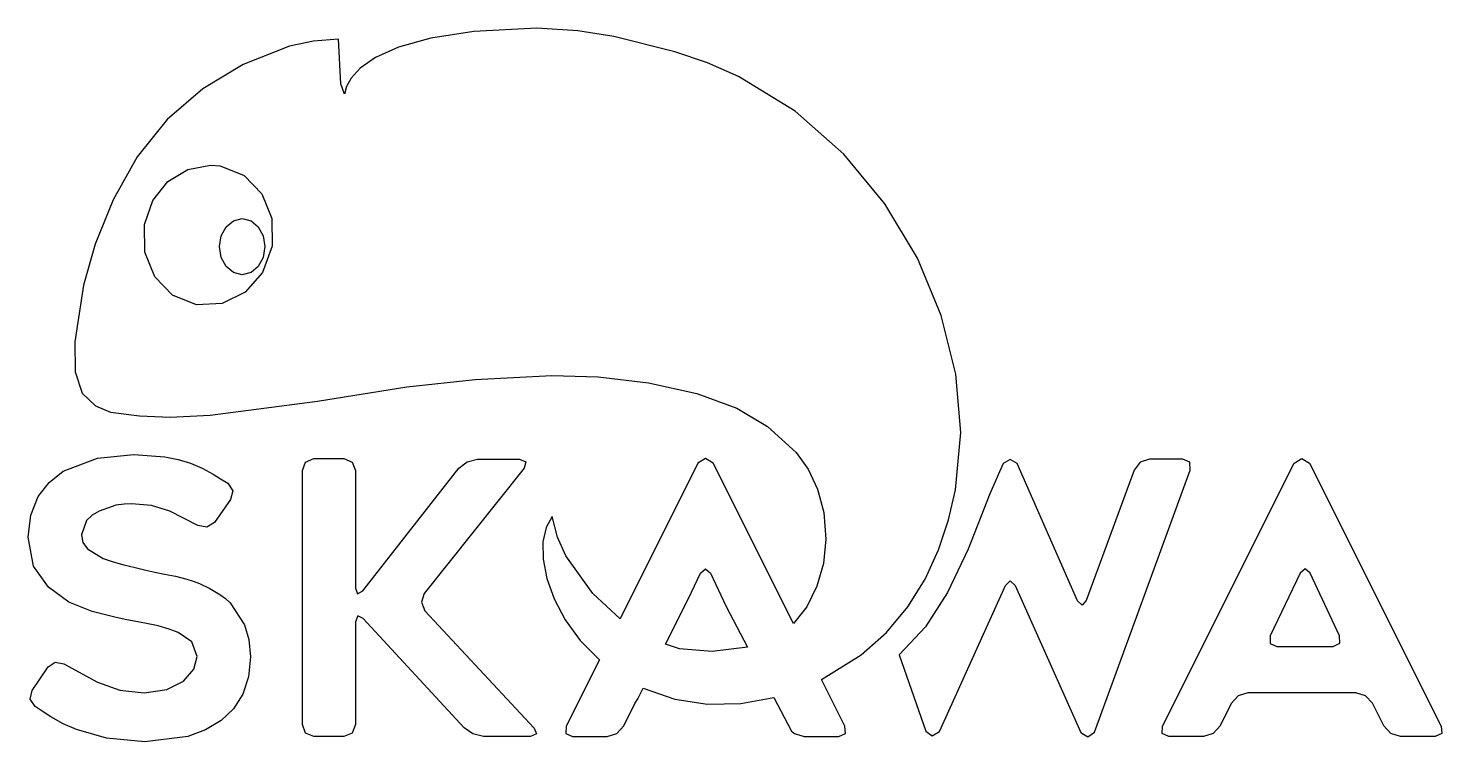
# Model space of a CAD drawing. Extents: x 4.2 to 72.6, y 1.9 to 36.5.
import ezdxf

# ---------------------------------------------------------------- set-up
doc = ezdxf.new("R2010")
doc.units = 0

msp = doc.modelspace()

# ---------------------------------------------------------------- linework, layer by layer
at = {"layer": 'Layer 1'}
for p, q in [((25.756971, 36.360149), (23.675317, 36.027259)), ((28.82009, 36.509539), (25.756971, 36.360149)), ((30.798391, 36.381457), (28.820071, 36.509539)), ((28.820071, 36.509539), (28.82009, 36.509539)), ((32.545992, 36.11057), (30.798391, 36.381457)), ((16.828656, 35.638459), (14.588362, 34.757807)), ((18.003484, 35.885688), (16.828656, 35.638459)), ((19.207701, 35.973253), (18.003484, 35.885688)), ((19.325701, 33.812638), (19.207701, 35.973253)), ((23.675317, 36.027259), (22.115875, 35.587511)), ((35.502861, 35.367228), (32.545992, 36.11057)), ((21.003235, 35.087521), (20.261991, 34.573906)), ((22.115875, 35.587511), (21.003235, 35.087521)), ((37.085913, 34.833892), (35.502861, 35.367228)), ((14.588362, 34.757807), (12.639807, 33.574685)), ((20.261991, 34.573906), (19.816734, 34.093281)), ((38.584868, 34.169019), (37.085913, 34.833892)), ((12.639807, 33.574685), (10.903032, 32.088151)), ((19.502803, 33.315508), (19.325701, 33.812638)), ((19.592056, 33.692262), (19.502803, 33.315508)), ((19.816734, 34.093281), (19.592056, 33.692262)), ((41.320531, 32.48663), (38.584868, 34.169019)), ((43.689942, 30.404003), (41.320531, 32.48663)), ((10.903032, 32.088151), (9.457958, 30.285191)), ((9.457958, 30.285191), (8.299451, 28.198472)), ((45.673192, 28.005075), (43.689942, 30.404003)), ((10.947422, 29.079452), (11.904749, 29.673882)), ((11.904749, 29.673882), (13.006209, 29.88332)), ((13.006209, 29.88332), (13.483453, 29.841402)), ((13.006209, 29.88332), (13.006209, 29.88332)), ((13.483453, 29.841402), (14.641073, 29.370809)), ((10.222039, 28.167888), (10.947422, 29.079452)), ((14.641073, 29.370809), (15.499775, 28.481433)), ((8.299451, 28.198472), (7.430809, 26.049467)), ((9.816412, 27.007051), (10.222039, 28.167888)), ((15.499775, 28.481433), (15.978707, 27.298545)), ((47.250375, 25.373786), (45.673192, 28.005075)), ((9.834767, 25.655928), (9.816412, 27.007051)), ((13.529854, 26.458951), (13.765684, 26.892745)), ((13.765684, 26.892745), (14.115462, 27.185236)), ((14.115462, 27.185236), (14.543782, 27.292495)), ((14.543782, 27.292495), (14.972087, 27.185236)), ((14.972087, 27.185236), (15.321831, 26.892745)), ((15.321831, 26.892745), (15.557628, 26.458951)), ((15.978707, 27.298545), (15.997015, 25.947414)), ((7.430809, 26.049467), (6.855329, 24.059645)), ((13.443377, 25.927781), (13.529854, 26.458951)), ((15.557628, 26.458951), (15.644091, 25.927781)), ((10.313696, 24.473056), (9.834767, 25.655928)), ((13.529854, 25.39657), (13.443377, 25.927781)), ((13.765684, 24.962781), (13.529854, 25.39657)), ((15.557628, 25.39657), (15.321831, 24.962781)), ((15.997015, 25.947414), (15.529671, 24.679554)), ((15.644091, 25.927781), (15.557628, 25.39657)), ((15.644091, 25.927781), (15.644091, 25.927781)), ((48.401581, 22.594076), (47.250375, 25.373786)), ((14.115462, 24.670313), (13.765684, 24.962781)), ((14.543782, 24.563069), (14.115462, 24.670313)), ((14.972087, 24.670313), (14.543782, 24.563069)), ((15.529671, 24.679554), (14.684048, 23.723755)), ((15.321831, 24.962781), (14.972087, 24.670313)), ((6.855329, 24.059645), (6.4451, 21.31771)), ((11.172374, 23.583696), (10.313696, 24.473056)), ((12.329978, 23.113109), (11.172374, 23.583696)), ((14.684048, 23.723755), (13.578148, 23.171209)), ((13.578148, 23.171209), (12.329978, 23.113109)), ((49.106904, 19.749884), (48.401581, 22.594076)), ((6.4451, 21.31771), (6.461545, 19.867685)), ((6.461545, 19.867685), (6.793404, 18.823433)), ((22.525496, 19.129571), (25.823462, 19.491246)), ((25.823462, 19.491246), (29.545589, 19.690413)), ((29.545589, 19.690413), (31.78724, 19.617711)), ((31.78724, 19.617711), (34.231789, 19.324545)), ((34.231789, 19.324545), (36.572589, 18.815786)), ((49.346436, 16.925149), (49.106904, 19.749884)), ((6.793404, 18.823433), (7.443887, 18.207638)), ((18.187805, 18.444864), (22.525496, 19.129571)), ((36.572589, 18.815786), (38.502991, 18.096304)), ((7.443887, 18.207638), (8.163521, 17.904704)), ((8.163521, 17.904704), (9.56639, 17.732671)), ((12.990975, 17.761386), (18.187805, 18.444864)), ((38.502991, 18.096304), (39.985892, 17.219417)), ((9.56639, 17.732671), (11.062158, 17.66943)), ((11.062158, 17.66943), (12.990975, 17.761386)), ((39.985892, 17.219417), (41.379634, 15.957914)), ((49.095203, 14.142095), (49.346436, 16.925149)), ((7.529257, 15.675364), (9.294351, 15.859278)), ((9.294351, 15.859278), (10.802086, 15.74881)), ((10.802086, 15.74881), (11.436504, 15.611049)), ((41.379634, 15.957914), (41.958635, 15.141238)), ((5.874431, 15.050077), (7.529257, 15.675364)), ((11.436504, 15.611049), (12.034001, 15.436365)), ((12.034001, 15.436365), (12.604003, 15.188236)), ((12.604003, 15.188236), (13.137185, 14.903184)), ((17.458109, 15.086999), (17.61444, 15.491549)), ((17.458109, 2.767763), (17.458109, 15.086999)), ((17.61444, 15.491549), (18.009656, 15.657003)), ((18.009656, 15.657003), (19.462208, 15.657003)), ((19.462208, 15.657003), (19.866759, 15.491549)), ((19.866759, 15.491549), (20.032216, 15.086999)), ((20.032216, 15.086999), (20.032216, 9.387164)), ((20.381574, 9.258333), (25.033607, 15.197367)), ((28.196068, 15.197367), (23.360318, 9.129605)), ((25.033607, 15.197367), (25.438059, 15.509911)), ((25.438059, 15.509911), (25.934522, 15.638641)), ((25.934522, 15.638641), (27.975432, 15.638641)), ((27.975432, 15.638641), (28.278946, 15.509911)), ((28.278946, 15.509911), (28.196068, 15.197367)), ((36.617091, 15.436373), (32.844434, 7.901768)), ((36.984811, 15.656991), (36.617091, 15.436373)), ((37.352542, 15.436373), (36.984811, 15.656991)), ((41.245513, 7.661469), (37.352542, 15.436373)), ((41.958635, 15.141238), (42.414022, 14.178373)), ((51.399859, 15.417805), (50.752742, 13.948679)), ((51.739994, 15.62018), (51.399859, 15.417805)), ((52.080139, 15.417805), (51.739994, 15.62018)), ((55.003692, 8.761877), (52.080139, 15.417805)), ((57.74334, 15.105361), (55.426516, 8.780239)), ((55.831056, 2.400035), (60.464629, 15.105361)), ((58.037628, 15.48232), (57.74334, 15.105361)), ((58.497163, 15.638641), (58.037628, 15.48232)), ((60.096909, 15.638641), (58.497163, 15.638641)), ((59.120368, 2.694116), (65.500572, 15.436365)), ((60.446169, 15.48232), (60.096909, 15.638641)), ((60.464629, 15.105361), (60.446161, 15.48232)), ((60.446161, 15.48232), (60.446169, 15.48232)), ((65.500572, 15.436365), (65.868303, 15.657003)), ((65.868303, 15.657003), (66.236023, 15.436365)), ((66.236023, 15.436365), (72.616336, 2.694116)), ((4.660779, 13.818362), (5.193948, 14.503113)), ((5.193948, 14.503113), (5.874431, 15.050077)), ((13.137185, 14.903184), (13.486649, 14.682349)), ((13.486649, 14.682349), (13.854374, 14.461911)), ((13.854374, 14.461911), (14.093274, 14.094183)), ((4.302244, 12.921945), (4.660779, 13.818362)), ((14.093274, 14.094183), (13.98311, 13.671171)), ((42.414022, 14.178373), (42.712022, 13.052643)), ((48.762237, 12.68534), (49.095203, 14.142095)), ((50.752742, 13.948679), (49.706222, 11.273138)), ((7.621164, 13.119628), (7.281028, 12.917354)), ((8.430165, 13.395449), (7.621164, 13.119628)), ((8.825485, 13.450633), (8.430165, 13.395449)), ((9.183983, 13.468995), (8.825485, 13.450633)), ((10.144704, 13.381554), (9.183983, 13.468995)), ((11.041184, 13.119629), (10.144704, 13.381554)), ((12.401728, 12.420896), (11.041184, 13.119629)), ((13.98311, 13.671171), (13.21093, 12.567987)), ((42.712022, 13.052643), (42.818861, 11.74737)), ((4.182882, 11.850891), (4.302244, 12.921945)), ((6.995976, 12.659993), (6.756978, 11.961261)), ((7.281028, 12.917354), (6.995976, 12.659993)), ((12.833772, 12.328989), (12.401728, 12.420896)), ((13.21093, 12.567987), (12.833772, 12.328989)), ((29.262238, 12.323396), (29.112835, 11.623002)), ((29.562287, 12.849252), (29.262238, 12.323396)), ((29.813304, 11.854121), (29.562287, 12.849252)), ((48.274214, 11.231789), (48.762237, 12.68534)), ((4.440142, 10.453526), (4.182882, 11.850891)), ((6.756978, 11.961261), (6.830499, 11.58888)), ((30.21869, 10.943516), (29.813304, 11.854121)), ((42.818861, 11.74737), (42.704432, 10.583247)), ((6.830499, 11.58888), (7.051259, 11.28089)), ((7.051259, 11.28089), (7.805078, 10.821153)), ((29.112835, 11.623002), (29.122376, 10.786465)), ((47.618518, 9.816457), (48.274214, 11.231789)), ((49.706222, 11.273138), (48.71088, 9.171837)), ((5.157336, 9.423888), (4.440142, 10.453526)), ((7.805078, 10.821153), (8.292206, 10.655601)), ((8.292206, 10.655601), (8.816256, 10.50871)), ((8.816256, 10.50871), (9.358667, 10.37998)), ((9.358667, 10.37998), (9.882716, 10.251149)), ((29.122376, 10.786465), (29.299163, 9.852178)), ((31.521895, 9.125914), (30.21869, 10.943516)), ((36.745814, 10.104273), (36.984811, 10.324706)), ((36.984811, 10.324706), (37.223809, 10.104273)), ((36.984811, 10.324706), (36.984811, 10.324706)), ((42.704432, 10.583247), (42.382605, 9.474292)), ((66.025132, 10.324698), (65.786134, 10.10426)), ((66.264127, 10.10426), (66.025132, 10.324698)), ((9.882716, 10.251149), (10.305728, 10.159344)), ((10.305728, 10.159344), (10.783724, 10.067436)), ((10.783724, 10.067436), (11.316906, 9.9661)), ((11.316906, 9.9661), (11.868548, 9.809975)), ((11.868548, 9.809975), (12.17196, 9.718168)), ((12.17196, 9.718168), (12.475273, 9.607701)), ((12.475273, 9.607701), (12.980962, 9.368804)), ((29.299163, 9.852178), (29.651496, 8.858535)), ((36.159241, 8.879011), (36.745814, 10.104273)), ((37.223809, 10.104273), (37.983091, 8.497977)), ((46.782532, 8.474361), (47.618518, 9.816457)), ((51.510233, 9.515695), (51.74913, 9.736532)), ((51.74913, 9.736532), (51.988125, 9.515695)), ((65.786134, 10.10426), (64.333581, 7.070327)), ((67.698418, 7.070327), (66.264127, 10.10426)), ((6.150251, 8.706794), (5.157336, 9.423888)), ((12.980962, 9.368804), (13.468189, 9.074522)), ((13.468189, 9.074522), (13.73478, 8.881376)), ((20.032216, 9.387164), (20.133453, 9.111243)), ((20.133453, 9.111243), (20.381574, 9.258333)), ((23.360318, 9.129605), (23.222459, 8.697562)), ((32.844434, 7.901768), (31.521895, 9.125914)), ((42.382605, 9.474292), (41.885568, 8.480401)), ((48.71088, 9.171837), (47.641324, 7.510768)), ((48.31085, 2.436857), (51.510233, 9.515695)), ((51.988125, 9.515695), (55.169146, 2.381672)), ((7.271797, 8.247157), (6.150251, 8.706794)), ((8.375081, 7.971335), (7.271797, 8.247157)), ((13.73478, 8.881376), (13.964748, 8.67007)), ((13.964748, 8.67007), (14.663477, 7.603509)), ((23.222459, 8.697562), (23.39715, 8.283879)), ((23.39715, 8.283879), (28.692534, 2.60221)), ((29.651496, 8.858535), (30.187674, 7.843931)), ((35.041772, 6.660035), (36.159241, 8.879011)), ((37.983091, 8.497977), (39.015605, 6.525952)), ((41.885568, 8.480401), (41.245513, 7.661469)), ((45.753638, 7.240518), (46.782532, 8.474361)), ((55.224327, 8.559604), (55.003692, 8.761877)), ((55.426516, 8.780239), (55.224327, 8.559604)), ((8.871539, 7.870098), (8.375081, 7.971335)), ((9.312713, 7.787423), (8.871539, 7.870098)), ((9.910309, 7.677055), (9.312713, 7.787423)), ((10.471081, 7.548426), (9.910309, 7.677055)), ((11.004362, 7.401132), (10.471081, 7.548426)), ((14.663477, 7.603509), (14.870268, 6.895472)), ((20.142578, 8.035552), (20.032216, 7.750501)), ((20.032216, 7.750501), (20.032216, 2.767763)), ((20.399936, 7.916154), (20.142578, 8.035552)), ((25.290975, 2.62057), (20.399936, 7.916154)), ((30.187674, 7.843931), (30.915998, 6.846759)), ((11.445734, 7.235778), (11.004362, 7.401132)), ((12.107446, 6.776047), (11.445734, 7.235778)), ((14.870268, 6.895472), (14.939196, 6.05895)), ((30.915998, 6.846759), (31.844768, 5.905413)), ((44.51922, 6.149943), (45.753638, 7.240518)), ((47.641324, 7.510768), (46.372158, 6.155923)), ((64.333581, 7.070327), (64.333581, 6.702601)), ((67.707441, 6.71183), (67.698418, 7.070327)), ((12.365004, 6.077513), (12.107446, 6.776047)), ((35.720049, 6.447512), (35.041772, 6.660035)), ((37.30295, 6.307298), (35.720049, 6.447512)), ((39.015605, 6.525952), (37.30295, 6.307298)), ((64.333581, 6.702601), (64.664591, 6.555408)), ((64.664577, 6.555408), (67.385866, 6.555408)), ((64.664591, 6.555408), (64.664577, 6.555408)), ((67.385866, 6.555408), (67.707441, 6.71183)), ((4.366696, 4.422589), (5.138974, 5.562495)), ((5.138974, 5.562495), (5.488341, 5.801593)), ((5.488341, 5.801593), (5.911154, 5.709783)), ((5.911154, 5.709783), (7.529257, 4.827036)), ((12.199553, 5.452227), (12.365004, 6.077513)), ((14.939196, 6.05895), (14.847267, 5.088926)), ((31.844768, 5.905413), (30.236889, 2.694121)), ((42.596686, 4.962923), (44.51922, 6.149943)), ((46.372158, 6.155923), (47.64903, 2.455216)), ((7.529257, 4.827036), (8.618694, 4.440936)), ((10.894093, 4.477673), (11.702995, 4.882223)), ((11.702995, 4.882223), (12.199553, 5.452227)), ((14.847267, 5.088926), (14.571476, 4.238672)), ((43.732813, 2.694121), (42.596686, 4.962923)), ((4.274689, 3.999677), (4.366696, 4.422589)), ((4.366696, 4.422589), (4.366696, 4.422589)), ((8.618694, 4.440936), (9.790908, 4.312319)), ((9.790908, 4.312319), (10.894093, 4.477673)), ((14.571476, 4.238672), (14.125397, 3.535374)), ((33.709668, 4.014946), (33.96816, 4.528295)), ((33.96816, 4.528295), (35.502148, 3.997722)), ((62.779384, 4.165129), (62.448375, 3.797401)), ((63.257377, 4.312319), (62.779384, 4.165129)), ((68.479414, 4.312319), (63.257377, 4.312319)), ((68.948184, 4.165129), (68.479414, 4.312319)), ((69.288321, 3.81576), (68.948184, 4.165129)), ((4.513788, 3.650308), (4.274689, 3.999677)), ((4.899976, 3.383619), (4.513788, 3.650308)), ((14.125397, 3.535374), (13.523373, 2.969938)), ((33.031579, 2.712684), (33.564796, 3.797398)), ((33.564796, 3.797398), (33.709668, 4.014946)), ((35.502148, 3.997722), (37.088284, 3.761737)), ((37.088284, 3.761737), (38.694835, 3.799874)), ((38.694835, 3.799874), (40.290067, 4.091664)), ((40.290067, 4.091664), (41.150806, 2.447776)), ((62.448375, 3.797401), (61.9151, 2.712579)), ((69.839956, 2.712579), (69.288321, 3.81576)), ((5.267704, 3.153951), (4.899976, 3.383619)), ((5.874431, 2.813813), (5.267704, 3.153951)), ((6.51798, 2.528762), (5.874431, 2.813813)), ((13.523373, 2.969938), (12.76937, 2.51019)), ((17.61444, 2.36331), (17.458109, 2.767763)), ((20.032216, 2.767763), (19.866759, 2.36331)), ((7.970531, 2.10585), (6.51798, 2.528762)), ((9.827632, 1.9402), (7.970531, 2.10585)), ((11.905271, 2.197758), (9.827632, 1.9402)), ((12.76937, 2.51019), (11.905271, 2.197758)), ((18.009656, 2.197758), (17.61444, 2.36331)), ((19.462208, 2.197758), (18.009656, 2.197758)), ((19.866759, 2.36331), (19.462208, 2.197758)), ((25.713887, 2.317157), (25.290975, 2.62057)), ((25.290975, 2.62057), (25.290975, 2.62057)), ((26.228601, 2.197758), (25.713887, 2.317157)), ((28.50862, 2.197758), (26.228601, 2.197758)), ((28.793573, 2.317157), (28.50862, 2.197758)), ((28.692534, 2.60221), (28.793573, 2.317157)), ((30.236889, 2.694121), (30.227655, 2.344956)), ((30.227655, 2.344956), (30.54942, 2.197753)), ((30.54942, 2.197753), (32.222619, 2.197753)), ((32.222619, 2.197753), (32.691587, 2.344956)), ((32.691587, 2.344956), (33.031579, 2.712684)), ((41.150806, 2.447776), (41.287354, 2.344956)), ((41.287354, 2.344956), (41.76526, 2.197753)), ((41.76526, 2.197753), (43.438734, 2.197753)), ((43.438734, 2.197753), (43.760311, 2.344956)), ((43.760311, 2.344956), (43.732813, 2.694121)), ((47.64903, 2.455216), (47.970604, 2.23448)), ((47.970604, 2.23448), (48.31085, 2.436857)), ((55.169146, 2.381672), (55.500155, 2.179396)), ((55.500155, 2.179396), (55.831056, 2.400035)), ((59.111134, 2.34485), (59.120368, 2.694116)), ((59.433007, 2.197758), (59.111134, 2.34485)), ((59.120368, 2.694116), (59.120368, 2.694116)), ((61.106195, 2.197758), (59.433007, 2.197758)), ((61.575063, 2.34485), (61.106195, 2.197758)), ((61.9151, 2.712579), (61.575063, 2.34485)), ((70.170965, 2.34485), (69.839956, 2.712579)), ((70.64886, 2.197758), (70.170965, 2.34485)), ((72.322146, 2.197758), (70.64886, 2.197758)), ((72.643922, 2.34485), (72.322146, 2.197758)), ((72.616336, 2.694116), (72.643922, 2.34485))]:
    msp.add_line(p, q, dxfattribs=at)

doc.saveas('drawing.dxf')
